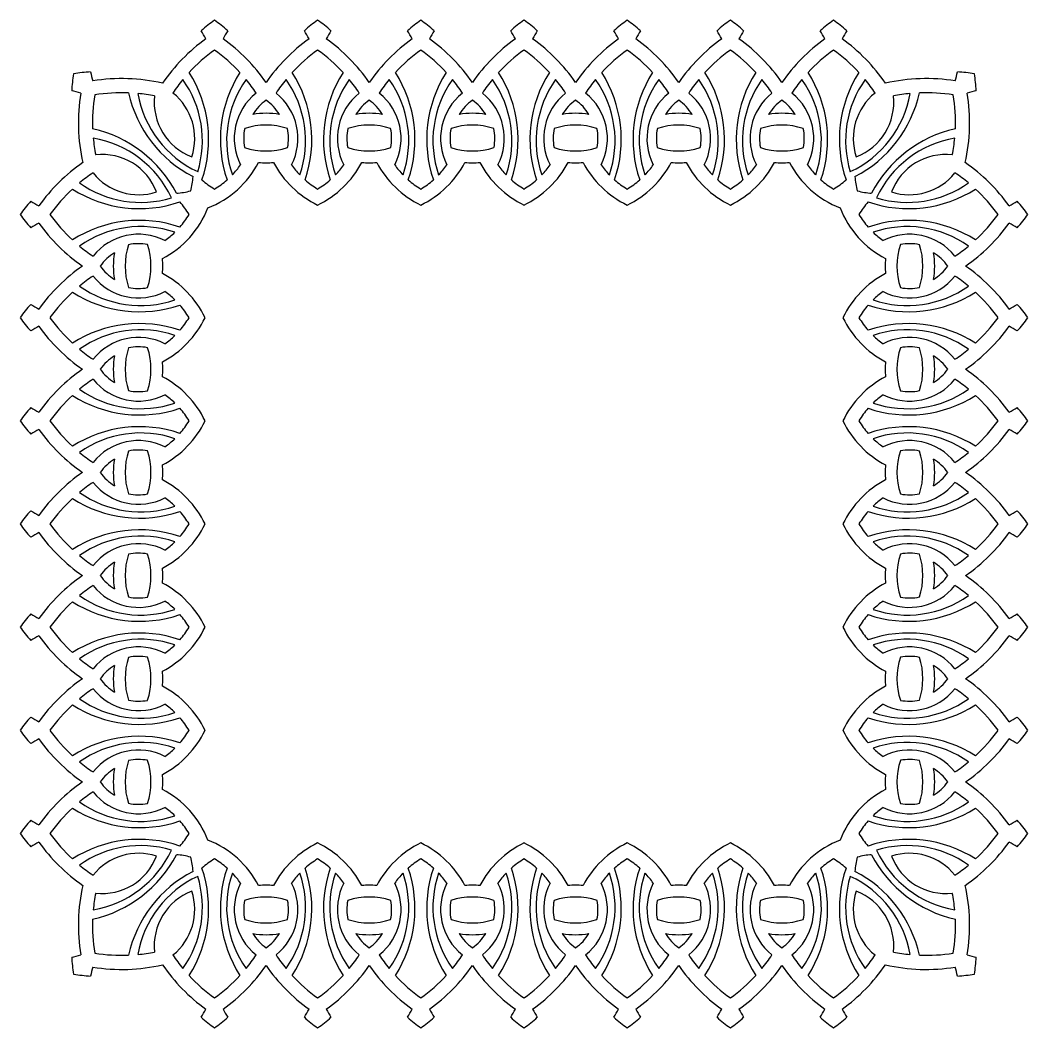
# Model space of a CAD drawing. Extents: x -69 to 469, y -246 to 206.
# Drawn here: x 219.2 to 432.8, y -29.3 to 184.3 of the extents above; entities that cross this region are included whole.
import ezdxf

# ---------------------------------------------------------------- set-up
doc = ezdxf.new("R2010")
doc.units = 0
doc.layers.get('0').update_dxf_attribs({"linetype": 'CONTINUOUS'})

msp = doc.modelspace()

# ---------------------------------------------------------------- linework, layer by layer
for centre, radius, start, end in [((281.02, 155.56), 35.38, 125.6285, 131.4695), ((239.8, 155.56), 35.38, 48.5305, 54.3715), ((302.89, 155.56), 35.38, 125.6285, 131.4695), ((261.67, 155.56), 35.38, 48.5305, 54.3715), ((324.76, 155.56), 35.38, 125.6285, 131.4695), ((283.55, 155.56), 35.38, 48.5305, 54.3715), ((346.63, 155.56), 35.38, 125.6285, 131.4695), ((305.42, 155.56), 35.38, 48.5305, 54.3715), ((368.5, 155.56), 35.38, 125.6285, 131.4695), ((327.29, 155.56), 35.38, 48.5305, 54.3715), ((390.38, 155.56), 35.38, 125.6285, 131.4695), ((349.16, 155.56), 35.38, 48.5305, 54.3715), ((412.25, 155.56), 35.38, 125.6285, 131.4695), ((371.03, 155.56), 35.38, 48.5305, 54.3715), ((235.36, 167.87), 26.38, 28.292, 32.5752), ((285.45, 167.87), 26.38, 147.4248, 151.708), ((257.23, 167.87), 26.38, 28.292, 32.5752), ((307.33, 167.87), 26.38, 147.4248, 151.708), ((279.11, 167.87), 26.38, 28.292, 32.5752), ((329.2, 167.87), 26.38, 147.4248, 151.708), ((300.98, 167.87), 26.38, 28.292, 32.5752), ((351.07, 167.87), 26.38, 147.4248, 151.708), ((322.85, 167.87), 26.38, 28.292, 32.5752), ((372.94, 167.87), 26.38, 147.4248, 151.708), ((344.72, 167.87), 26.38, 28.292, 32.5752), ((394.81, 167.87), 26.38, 147.4248, 151.708), ((366.59, 167.87), 26.38, 28.292, 32.5752), ((416.69, 167.87), 26.38, 147.4248, 151.708), ((281.02, 149.23), 38.38, 125.7627, 145.5271), ((239.8, 149.23), 38.38, 34.718, 54.2373), ((302.89, 149.23), 38.38, 125.7627, 145.282), ((261.67, 149.23), 38.38, 34.718, 54.2373), ((324.76, 149.23), 38.38, 125.7627, 145.282), ((283.55, 149.23), 38.38, 34.718, 54.2373), ((346.63, 149.23), 38.38, 125.7627, 145.282), ((305.42, 149.23), 38.38, 34.718, 54.2373), ((368.5, 149.23), 38.38, 125.7627, 145.282), ((327.29, 149.23), 38.38, 34.718, 54.2373), ((390.38, 149.23), 38.38, 125.7627, 145.282), ((349.16, 149.23), 38.38, 34.718, 54.2373), ((412.25, 149.23), 38.38, 125.7627, 145.282), ((371.03, 149.23), 38.38, 34.4729, 54.2373), ((281.02, 149.23), 35.38, 125.6285, 137.3105), ((239.8, 149.23), 35.38, 42.6895, 54.3715), ((302.89, 149.23), 35.38, 125.6285, 137.3105), ((261.67, 149.23), 35.38, 42.6895, 54.3715), ((324.76, 149.23), 35.38, 125.6285, 137.3105), ((283.55, 149.23), 35.38, 42.6895, 54.3715), ((346.63, 149.23), 35.38, 125.6285, 137.3105), ((305.42, 149.23), 35.38, 42.6895, 54.3715), ((368.5, 149.23), 35.38, 125.6285, 137.3105), ((327.29, 149.23), 35.38, 42.6895, 54.3715), ((390.38, 149.23), 35.38, 125.6285, 137.3105), ((349.16, 149.23), 35.38, 42.6895, 54.3715), ((412.25, 149.23), 35.38, 125.6285, 137.3105), ((371.03, 149.23), 35.38, 42.6895, 54.3715), ((236.3, 138.03), 35.38, 93.5305, 99.3715), ((259.88, 179.01), 26.38, 192.4248, 196.708), ((232.79, 159.02), 26.38, 341.0516, 32.5752), ((288.03, 159.02), 26.38, 147.4248, 198.9484), ((254.66, 159.02), 26.38, 341.0516, 32.5752), ((309.9, 159.02), 26.38, 147.4248, 198.9484), ((276.53, 159.02), 26.38, 341.0516, 32.5752), ((331.77, 159.02), 26.38, 147.4248, 198.9484), ((298.4, 159.02), 26.38, 341.0516, 32.5752), ((353.65, 159.02), 26.38, 147.4248, 198.9484), ((320.27, 159.02), 26.38, 341.0516, 32.5752), ((375.52, 159.02), 26.38, 147.4248, 198.9484), ((342.15, 159.02), 26.38, 341.0516, 32.5752), ((397.39, 159.02), 26.38, 147.4248, 198.9484), ((364.02, 159.02), 26.38, 341.0516, 32.5752), ((419.26, 159.02), 26.38, 147.4248, 198.9484), ((392.17, 179.01), 26.38, 343.292, 347.5752), ((415.75, 138.03), 35.38, 80.6285, 86.4695), ((265.44, 167.17), 35.38, 170.6285, 176.4695), ((240.78, 133.55), 38.38, 77.0503, 99.2373), ((281.02, 149.23), 35.38, 140.5322, 146.2865), ((235.46, 158.76), 22.38, 342.9384, 35.3748), ((285.36, 158.76), 22.38, 144.6252, 198.9261), ((239.8, 149.23), 35.38, 33.7135, 39.4678), ((302.89, 149.23), 35.38, 140.5322, 146.2865), ((257.33, 158.76), 22.38, 341.0739, 35.3748), ((307.23, 158.76), 22.38, 144.6252, 198.9261), ((261.67, 149.23), 35.38, 33.7135, 39.4678), ((324.76, 149.23), 35.38, 140.5322, 146.2865), ((279.21, 158.76), 22.38, 341.0739, 35.3748), ((329.1, 158.76), 22.38, 144.6252, 198.9261), ((283.55, 149.23), 35.38, 33.7135, 39.4678), ((346.63, 149.23), 35.38, 140.5322, 146.2865), ((301.08, 158.76), 22.38, 341.0739, 35.3748), ((350.97, 158.76), 22.38, 144.6252, 198.9261), ((305.42, 149.23), 35.38, 33.7135, 39.4678), ((368.5, 149.23), 35.38, 140.5322, 146.2865), ((322.95, 158.76), 22.38, 341.0739, 35.3748), ((372.84, 158.76), 22.38, 144.6252, 198.9261), ((327.29, 149.23), 35.38, 33.7135, 39.4678), ((390.38, 149.23), 35.38, 140.5322, 146.2865), ((344.82, 158.76), 22.38, 341.0739, 35.3748), ((394.72, 158.76), 22.38, 144.6252, 198.9261), ((349.16, 149.23), 35.38, 33.7135, 39.4678), ((412.25, 149.23), 35.38, 140.5322, 146.2865), ((366.69, 158.76), 22.38, 341.0739, 35.3748), ((416.59, 158.76), 22.38, 144.6252, 197.0616), ((371.03, 149.23), 35.38, 33.7135, 39.4678), ((411.27, 133.55), 38.38, 80.7627, 102.9497), ((386.6, 167.17), 35.38, 3.5305, 9.3715), ((224.46, 143.59), 26.38, 73.292, 77.5752), ((269.92, 162.7), 38.38, 170.7627, 192.9302), ((240.78, 133.55), 35.38, 87.6895, 99.3715), ((267.96, 174.58), 26.38, 192.4248, 242.6902), ((243.84, 159.22), 12.38, 341.7411, 51.2264), ((276.98, 159.22), 12.38, 128.7736, 206.8507), ((265.71, 159.22), 12.38, 333.1493, 51.2264), ((298.85, 159.22), 12.38, 128.7736, 206.8507), ((287.58, 159.22), 12.38, 333.1493, 51.2264), ((320.72, 159.22), 12.38, 128.7736, 206.8507), ((309.46, 159.22), 12.38, 333.1493, 51.2264), ((342.59, 159.22), 12.38, 128.7736, 206.8507), ((331.33, 159.22), 12.38, 333.1493, 51.2264), ((364.47, 159.22), 12.38, 128.7736, 206.8507), ((353.2, 159.22), 12.38, 333.1493, 51.2264), ((386.34, 159.22), 12.38, 128.7736, 206.8507), ((375.07, 159.22), 12.38, 333.1493, 51.2264), ((408.21, 159.22), 12.38, 128.7736, 198.2589), ((384.09, 174.58), 26.38, 297.3098, 347.5752), ((411.27, 133.55), 35.38, 80.6285, 92.3105), ((382.13, 162.7), 38.38, 347.0698, 9.2373), ((427.59, 143.59), 26.38, 102.4248, 106.708), ((269.92, 162.7), 35.38, 170.6285, 182.3105), ((266.25, 172.51), 22.38, 189.6252, 245.1644), ((240.78, 133.55), 35.38, 78.7135, 84.4678), ((260.01, 166.9), 12.38, 173.7736, 249.1051), ((276.98, 159.22), 9.88, 124.7779, 148.8466), ((265.71, 159.22), 9.88, 31.1534, 55.2221), ((298.85, 159.22), 9.88, 124.7779, 148.8466), ((287.58, 159.22), 9.88, 31.1534, 55.2221), ((320.72, 159.22), 9.88, 124.7779, 148.8466), ((309.46, 159.22), 9.88, 31.1534, 55.2221), ((342.59, 159.22), 9.88, 124.7779, 148.8466), ((331.33, 159.22), 9.88, 31.1534, 55.2221), ((364.47, 159.22), 9.88, 124.7779, 148.8466), ((353.2, 159.22), 9.88, 31.1534, 55.2221), ((386.34, 159.22), 9.88, 124.7779, 148.8466), ((375.07, 159.22), 9.88, 31.1534, 55.2221), ((385.8, 172.51), 22.38, 294.8356, 350.3748), ((392.04, 166.9), 12.38, 290.8949, 6.2264), ((411.27, 133.55), 35.38, 95.5322, 101.2865), ((382.13, 162.7), 35.38, 357.6895, 9.3715), ((271.34, 147.56), 17.01, 80.4597, 99.5403), ((293.22, 147.56), 17.01, 80.4597, 99.5403), ((315.09, 147.56), 17.01, 80.4597, 99.5403), ((336.96, 147.56), 17.01, 80.4597, 99.5403), ((358.83, 147.56), 17.01, 80.4597, 99.5403), ((380.7, 147.56), 17.01, 80.4597, 99.5403), ((228.9, 135.51), 26.38, 27.3098, 77.5752), ((276.98, 159.22), 10.38, 168.2047, 190.5365), ((271.34, 147.56), 14.51, 71.8286, 108.1714), ((265.71, 159.22), 10.38, 349.4635, 11.7953), ((298.85, 159.22), 10.38, 168.2047, 190.5365), ((293.22, 147.56), 14.51, 71.8286, 108.1714), ((287.58, 159.22), 10.38, 349.4635, 11.7953), ((320.72, 159.22), 10.38, 168.2047, 190.5365), ((315.09, 147.56), 14.51, 71.8286, 108.1714), ((309.46, 159.22), 10.38, 349.4635, 11.7953), ((342.59, 159.22), 10.38, 168.2047, 190.5365), ((336.96, 147.56), 14.51, 71.8286, 108.1714), ((331.33, 159.22), 10.38, 349.4635, 11.7953), ((364.47, 159.22), 10.38, 168.2047, 190.5365), ((358.83, 147.56), 14.51, 71.8286, 108.1714), ((353.2, 159.22), 10.38, 349.4635, 11.7953), ((386.34, 159.22), 10.38, 168.2047, 190.5365), ((380.7, 147.56), 14.51, 71.8286, 108.1714), ((375.07, 159.22), 10.38, 349.4635, 11.7953), ((423.15, 135.51), 26.38, 102.4248, 152.6902), ((230.97, 137.23), 22.38, 24.9164, 80.3748), ((269.92, 162.7), 35.38, 185.5322, 191.2865), ((421.08, 137.23), 22.38, 99.6252, 155.0836), ((382.13, 162.7), 35.38, 348.7135, 354.4678), ((271.34, 171.09), 14.51, 251.645, 288.355), ((293.22, 171.09), 14.51, 251.645, 288.355), ((315.09, 171.09), 14.51, 251.645, 288.355), ((336.96, 171.09), 14.51, 251.645, 288.355), ((358.83, 171.09), 14.51, 251.645, 288.355), ((380.7, 171.09), 14.51, 251.645, 288.355), ((254.29, 122.51), 38.38, 124.5634, 144.2373), ((236.57, 143.47), 12.38, 21.0343, 96.2264), ((251.34, 163.87), 20.83, 291.6384, 332.2115), ((271.34, 171.09), 17.01, 264.6766, 275.3234), ((291.35, 163.87), 20.83, 207.7885, 244.1866), ((273.21, 163.87), 20.83, 295.8134, 332.2115), ((293.22, 171.09), 17.01, 264.6766, 275.3234), ((313.22, 163.87), 20.83, 207.7885, 244.1866), ((295.08, 163.87), 20.83, 295.8134, 332.2115), ((315.09, 171.09), 17.01, 264.6766, 275.3234), ((335.1, 163.87), 20.83, 207.7885, 244.1866), ((316.95, 163.87), 20.83, 295.8134, 332.2115), ((336.96, 171.09), 17.01, 264.6766, 275.3234), ((356.97, 163.87), 20.83, 207.7885, 244.1866), ((338.83, 163.87), 20.83, 295.8134, 332.2115), ((358.83, 171.09), 17.01, 264.6766, 275.3234), ((378.84, 163.87), 20.83, 207.7885, 244.1866), ((360.7, 163.87), 20.83, 295.8134, 332.2115), ((380.7, 171.09), 17.01, 264.6766, 275.3234), ((400.71, 163.87), 20.83, 207.7885, 248.3616), ((415.48, 143.47), 12.38, 83.7736, 158.9657), ((397.76, 122.51), 38.38, 35.7627, 55.4366), ((254.29, 122.51), 35.38, 123.7135, 129.4678), ((244.31, 159.68), 12.38, 218.7736, 287.9773), ((251.34, 163.87), 17.83, 316.1138, 324.9531), ((291.35, 163.87), 17.83, 215.0469, 223.8862), ((273.21, 163.87), 17.83, 316.1138, 324.9531), ((313.22, 163.87), 17.83, 215.0469, 223.8862), ((295.08, 163.87), 17.83, 316.1138, 324.9531), ((335.1, 163.87), 17.83, 215.0469, 223.8862), ((316.95, 163.87), 17.83, 316.1138, 324.9531), ((356.97, 163.87), 17.83, 215.0469, 223.8862), ((338.83, 163.87), 17.83, 316.1138, 324.9531), ((378.84, 163.87), 17.83, 215.0469, 223.8862), ((360.7, 163.87), 17.83, 316.1138, 324.9531), ((400.71, 163.87), 17.83, 215.0469, 223.8862), ((407.74, 159.68), 12.38, 252.0227, 321.2264), ((397.76, 122.51), 35.38, 50.5322, 56.2865), ((244.76, 168.06), 22.38, 234.6252, 286.9001), ((238.09, 152.56), 17.83, 345.5773, 355.4292), ((269.48, 163.87), 17.83, 228.7979, 239.4227), ((251.34, 163.87), 17.83, 300.5773, 311.2021), ((291.35, 163.87), 17.83, 228.7979, 239.4227), ((273.21, 163.87), 17.83, 300.5773, 311.2021), ((313.22, 163.87), 17.83, 228.7979, 239.4227), ((295.08, 163.87), 17.83, 300.5773, 311.2021), ((335.1, 163.87), 17.83, 228.7979, 239.4227), ((316.95, 163.87), 17.83, 300.5773, 311.2021), ((356.97, 163.87), 17.83, 228.7979, 239.4227), ((338.83, 163.87), 17.83, 300.5773, 311.2021), ((378.84, 163.87), 17.83, 228.7979, 239.4227), ((360.7, 163.87), 17.83, 300.5773, 311.2021), ((400.71, 163.87), 17.83, 228.7979, 239.4227), ((382.57, 163.87), 17.83, 300.5773, 311.2021), ((413.96, 152.56), 17.83, 184.5708, 194.4227), ((407.29, 168.06), 22.38, 253.0999, 305.3748), ((254.29, 122.51), 35.38, 132.6895, 144.3715), ((244.51, 170.74), 26.38, 237.4248, 288.9484), ((250.92, 165.39), 17.83, 274.5708, 284.4227), ((401.13, 165.39), 17.83, 255.5773, 265.4292), ((407.54, 170.74), 26.38, 251.0516, 302.5752), ((397.76, 122.51), 35.38, 35.6285, 47.3105), ((247.96, 122.51), 35.38, 138.5305, 144.3715), ((235.65, 168.16), 26.38, 237.4248, 241.708), ((239.66, 134.04), 17.83, 30.5773, 41.2021), ((412.39, 134.04), 17.83, 138.7979, 149.4227), ((416.4, 168.16), 26.38, 298.292, 302.5752), ((404.09, 122.51), 35.38, 35.6285, 41.4695), ((239.66, 152.19), 20.83, 297.7885, 338.3616), ((412.39, 152.19), 20.83, 201.6384, 242.2115), ((247.96, 163.72), 35.38, 215.6285, 221.4695), ((235.65, 118.07), 26.38, 118.292, 122.5752), ((254.29, 163.72), 38.38, 215.7627, 235.282), ((254.29, 163.72), 35.38, 215.6285, 227.3105), ((244.51, 115.49), 26.38, 71.0516, 122.5752), ((239.66, 152.19), 17.83, 318.7979, 329.4227), ((412.39, 152.19), 17.83, 210.5773, 221.2021), ((407.54, 115.49), 26.38, 57.4248, 108.9484), ((397.76, 163.72), 38.38, 304.718, 324.2373), ((397.76, 163.72), 35.38, 312.6895, 324.3715), ((416.4, 118.07), 26.38, 57.4248, 61.708), ((404.09, 163.72), 35.38, 318.5305, 324.3715), ((244.76, 118.17), 22.38, 71.0739, 125.3748), ((244.31, 126.55), 12.38, 63.1493, 141.2264), ((239.66, 152.19), 17.83, 305.0469, 313.8862), ((407.29, 118.17), 22.38, 54.6252, 108.9261), ((412.39, 152.19), 17.83, 226.1138, 234.9531), ((407.74, 126.55), 12.38, 38.7736, 116.8507), ((244.31, 126.55), 10.38, 79.4635, 101.7953), ((232.43, 132.18), 14.51, 341.645, 18.355), ((419.61, 132.18), 14.51, 161.645, 198.355), ((407.74, 126.55), 10.38, 78.2047, 100.5365), ((254.29, 163.72), 35.38, 230.5322, 236.2865), ((244.31, 126.55), 9.88, 121.1534, 145.2221), ((255.97, 132.18), 17.01, 170.4597, 189.5403), ((255.97, 132.18), 14.51, 161.8286, 198.1714), ((396.08, 132.18), 14.51, 341.8286, 18.1714), ((396.08, 132.18), 17.01, 350.4597, 9.5403), ((407.74, 126.55), 9.88, 34.7779, 58.8466), ((397.76, 163.72), 35.38, 303.7135, 309.4678), ((232.43, 132.18), 17.01, 354.6766, 5.3234), ((419.61, 132.18), 17.01, 174.6766, 185.3234), ((254.29, 100.64), 38.38, 124.718, 144.2373), ((244.31, 137.81), 9.88, 214.7779, 238.8466), ((239.66, 112.17), 20.83, 25.8134, 62.2115), ((412.39, 112.17), 20.83, 117.7885, 154.1866), ((407.74, 137.81), 9.88, 301.1534, 325.2221), ((397.76, 100.64), 38.38, 35.7627, 55.282), ((254.29, 100.64), 35.38, 123.7135, 129.4678), ((244.31, 137.81), 12.38, 218.7736, 296.8507), ((407.74, 137.81), 12.38, 243.1493, 321.2264), ((397.76, 100.64), 35.38, 50.5322, 56.2865), ((254.29, 100.64), 35.38, 132.6895, 144.3715), ((244.51, 148.87), 26.38, 237.4248, 288.9484), ((244.76, 146.19), 22.38, 234.6252, 288.9261), ((244.31, 137.81), 10.38, 258.2047, 280.5365), ((239.66, 112.17), 17.83, 46.1138, 54.9531), ((407.54, 148.87), 26.38, 251.0516, 302.5752), ((407.29, 146.19), 22.38, 251.0739, 305.3748), ((412.39, 112.17), 17.83, 125.0469, 133.8862), ((407.74, 137.81), 10.38, 259.4635, 281.7953), ((397.76, 100.64), 35.38, 35.6285, 47.3105), ((247.96, 100.64), 35.38, 138.5305, 144.3715), ((235.65, 146.29), 26.38, 237.4248, 241.708), ((239.66, 112.17), 17.83, 30.5773, 41.2021), ((412.39, 112.17), 17.83, 138.7979, 149.4227), ((416.4, 146.29), 26.38, 298.292, 302.5752), ((404.09, 100.64), 35.38, 35.6285, 41.4695), ((247.96, 141.85), 35.38, 215.6285, 221.4695), ((254.29, 141.85), 35.38, 215.6285, 227.3105), ((244.51, 93.62), 26.38, 71.0516, 122.5752), ((239.66, 130.31), 20.83, 297.7885, 334.1866), ((239.66, 130.31), 17.83, 318.7979, 329.4227), ((412.39, 130.31), 20.83, 205.8134, 242.2115), ((412.39, 130.31), 17.83, 210.5773, 221.2021), ((407.54, 93.62), 26.38, 57.4248, 108.9484), ((397.76, 141.85), 35.38, 312.6895, 324.3715), ((404.09, 141.85), 35.38, 318.5305, 324.3715), ((235.65, 96.2), 26.38, 118.292, 122.5752), ((254.29, 141.85), 38.38, 215.7627, 235.282), ((244.76, 96.3), 22.38, 71.0739, 125.3748), ((407.29, 96.3), 22.38, 54.6252, 108.9261), ((397.76, 141.85), 38.38, 304.718, 324.2373), ((416.4, 96.2), 26.38, 57.4248, 61.708), ((244.31, 104.67), 12.38, 63.1493, 141.2264), ((239.66, 130.31), 17.83, 305.0469, 313.8862), ((412.39, 130.31), 17.83, 226.1138, 234.9531), ((407.74, 104.67), 12.38, 38.7736, 116.8507), ((254.29, 141.85), 35.38, 230.5322, 236.2865), ((255.97, 110.31), 14.51, 161.8286, 198.1714), ((244.31, 104.67), 10.38, 79.4635, 101.7953), ((232.43, 110.31), 14.51, 341.645, 18.355), ((419.61, 110.31), 14.51, 161.645, 198.355), ((407.74, 104.67), 10.38, 78.2047, 100.5365), ((396.08, 110.31), 14.51, 341.8286, 18.1714), ((397.76, 141.85), 35.38, 303.7135, 309.4678), ((244.31, 104.67), 9.88, 121.1534, 145.2221), ((255.97, 110.31), 17.01, 170.4597, 189.5403), ((232.43, 110.31), 17.01, 354.6766, 5.3234), ((419.61, 110.31), 17.01, 174.6766, 185.3234), ((396.08, 110.31), 17.01, 350.4597, 9.5403), ((407.74, 104.67), 9.88, 34.7779, 58.8466), ((254.29, 78.76), 38.38, 124.718, 144.2373), ((244.31, 115.94), 9.88, 214.7779, 238.8466), ((407.74, 115.94), 9.88, 301.1534, 325.2221), ((397.76, 78.76), 38.38, 35.7627, 55.282), ((254.29, 78.76), 35.38, 123.7135, 129.4678), ((244.31, 115.94), 12.38, 218.7736, 296.8507), ((239.66, 90.3), 20.83, 25.8134, 62.2115), ((412.39, 90.3), 20.83, 117.7885, 154.1866), ((407.74, 115.94), 12.38, 243.1493, 321.2264), ((397.76, 78.76), 35.38, 50.5322, 56.2865), ((254.29, 78.76), 35.38, 132.6895, 144.3715), ((244.51, 126.99), 26.38, 237.4248, 288.9484), ((244.76, 124.32), 22.38, 234.6252, 288.9261), ((244.31, 115.94), 10.38, 258.2047, 280.5365), ((239.66, 90.3), 17.83, 46.1138, 54.9531), ((407.54, 126.99), 26.38, 251.0516, 302.5752), ((407.29, 124.32), 22.38, 251.0739, 305.3748), ((412.39, 90.3), 17.83, 125.0469, 133.8862), ((407.74, 115.94), 10.38, 259.4635, 281.7953), ((397.76, 78.76), 35.38, 35.6285, 47.3105), ((247.96, 78.76), 35.38, 138.5305, 144.3715), ((235.65, 124.42), 26.38, 237.4248, 241.708), ((239.66, 90.3), 17.83, 30.5773, 41.2021), ((412.39, 90.3), 17.83, 138.7979, 149.4227), ((416.4, 124.42), 26.38, 298.292, 302.5752), ((404.09, 78.76), 35.38, 35.6285, 41.4695), ((247.96, 119.98), 35.38, 215.6285, 221.4695), ((254.29, 119.98), 35.38, 215.6285, 227.3105), ((239.66, 108.44), 20.83, 297.7885, 334.1866), ((239.66, 108.44), 17.83, 318.7979, 329.4227), ((412.39, 108.44), 20.83, 205.8134, 242.2115), ((412.39, 108.44), 17.83, 210.5773, 221.2021), ((397.76, 119.98), 35.38, 312.6895, 324.3715), ((404.09, 119.98), 35.38, 318.5305, 324.3715), ((235.65, 74.32), 26.38, 118.292, 122.5752), ((254.29, 119.98), 38.38, 215.7627, 235.282), ((244.51, 71.75), 26.38, 71.0516, 122.5752), ((244.76, 74.42), 22.38, 71.0739, 125.3748), ((407.54, 71.75), 26.38, 57.4248, 108.9484), ((407.29, 74.42), 22.38, 54.6252, 108.9261), ((397.76, 119.98), 38.38, 304.718, 324.2373), ((416.4, 74.32), 26.38, 57.4248, 61.708), ((244.31, 82.8), 12.38, 63.1493, 141.2264), ((239.66, 108.44), 17.83, 305.0469, 313.8862), ((412.39, 108.44), 17.83, 226.1138, 234.9531), ((407.74, 82.8), 12.38, 38.7736, 116.8507), ((254.29, 119.98), 35.38, 230.5322, 236.2865), ((255.97, 88.44), 14.51, 161.8286, 198.1714), ((244.31, 82.8), 10.38, 79.4635, 101.7953), ((232.43, 88.44), 14.51, 341.645, 18.355), ((419.61, 88.44), 14.51, 161.645, 198.355), ((407.74, 82.8), 10.38, 78.2047, 100.5365), ((396.08, 88.44), 14.51, 341.8286, 18.1714), ((397.76, 119.98), 35.38, 303.7135, 309.4678), ((244.31, 82.8), 9.88, 121.1534, 145.2221), ((255.97, 88.44), 17.01, 170.4597, 189.5403), ((232.43, 88.44), 17.01, 354.6766, 5.3234), ((419.61, 88.44), 17.01, 174.6766, 185.3234), ((407.74, 82.8), 9.88, 34.7779, 58.8466), ((396.08, 88.44), 17.01, 350.4597, 9.5403), ((254.29, 56.89), 38.38, 124.718, 144.2373), ((244.31, 94.07), 9.88, 214.7779, 238.8466), ((407.74, 94.07), 9.88, 301.1534, 325.2221), ((397.76, 56.89), 38.38, 35.7627, 55.282), ((254.29, 56.89), 35.38, 123.7135, 129.4678), ((244.31, 94.07), 12.38, 218.7736, 296.8507), ((239.66, 68.43), 20.83, 25.8134, 62.2115), ((412.39, 68.43), 20.83, 117.7885, 154.1866), ((407.74, 94.07), 12.38, 243.1493, 321.2264), ((397.76, 56.89), 35.38, 50.5322, 56.2865), ((244.76, 102.45), 22.38, 234.6252, 288.9261), ((244.31, 94.07), 10.38, 258.2047, 280.5365), ((407.29, 102.45), 22.38, 251.0739, 305.3748), ((407.74, 94.07), 10.38, 259.4635, 281.7953), ((254.29, 56.89), 35.38, 132.6895, 144.3715), ((244.51, 105.12), 26.38, 237.4248, 288.9484), ((239.66, 68.43), 17.83, 46.1138, 54.9531), ((407.54, 105.12), 26.38, 251.0516, 302.5752), ((412.39, 68.43), 17.83, 125.0469, 133.8862), ((397.76, 56.89), 35.38, 35.6285, 47.3105), ((247.96, 56.89), 35.38, 138.5305, 144.3715), ((235.65, 102.55), 26.38, 237.4248, 241.708), ((239.66, 68.43), 17.83, 30.5773, 41.2021), ((412.39, 68.43), 17.83, 138.7979, 149.4227), ((416.4, 102.55), 26.38, 298.292, 302.5752), ((404.09, 56.89), 35.38, 35.6285, 41.4695), ((247.96, 98.11), 35.38, 215.6285, 221.4695), ((254.29, 98.11), 35.38, 215.6285, 227.3105), ((239.66, 86.57), 20.83, 297.7885, 334.1866), ((239.66, 86.57), 17.83, 318.7979, 329.4227), ((412.39, 86.57), 20.83, 205.8134, 242.2115), ((412.39, 86.57), 17.83, 210.5773, 221.2021), ((397.76, 98.11), 35.38, 312.6895, 324.3715), ((404.09, 98.11), 35.38, 318.5305, 324.3715), ((235.65, 52.45), 26.38, 118.292, 122.5752), ((254.29, 98.11), 38.38, 215.7627, 235.282), ((244.51, 49.88), 26.38, 71.0516, 122.5752), ((244.76, 52.55), 22.38, 71.0739, 125.3748), ((407.54, 49.88), 26.38, 57.4248, 108.9484), ((407.29, 52.55), 22.38, 54.6252, 108.9261), ((397.76, 98.11), 38.38, 304.718, 324.2373), ((416.4, 52.45), 26.38, 57.4248, 61.708), ((244.31, 60.93), 12.38, 63.1493, 141.2264), ((239.66, 86.57), 17.83, 305.0469, 313.8862), ((412.39, 86.57), 17.83, 226.1138, 234.9531), ((407.74, 60.93), 12.38, 38.7736, 116.8507), ((254.29, 98.11), 35.38, 230.5322, 236.2865), ((255.97, 66.56), 14.51, 161.8286, 198.1714), ((244.31, 60.93), 10.38, 79.4635, 101.7953), ((232.43, 66.56), 14.51, 341.645, 18.355), ((419.61, 66.56), 14.51, 161.645, 198.355), ((407.74, 60.93), 10.38, 78.2047, 100.5365), ((396.08, 66.56), 14.51, 341.8286, 18.1714), ((397.76, 98.11), 35.38, 303.7135, 309.4678), ((244.31, 60.93), 9.88, 121.1534, 145.2221), ((255.97, 66.56), 17.01, 170.4597, 189.5403), ((407.74, 60.93), 9.88, 34.7779, 58.8466), ((396.08, 66.56), 17.01, 350.4597, 9.5403), ((254.29, 35.02), 38.38, 124.718, 144.2373), ((244.31, 72.2), 9.88, 214.7779, 238.8466), ((232.43, 66.56), 17.01, 354.6766, 5.3234), ((419.61, 66.56), 17.01, 174.6766, 185.3234), ((407.74, 72.2), 9.88, 301.1534, 325.2221), ((397.76, 35.02), 38.38, 35.7627, 55.282), ((254.29, 35.02), 35.38, 123.7135, 129.4678), ((244.31, 72.2), 12.38, 218.7736, 296.8507), ((239.66, 46.56), 20.83, 25.8134, 62.2115), ((412.39, 46.56), 20.83, 117.7885, 154.1866), ((407.74, 72.2), 12.38, 243.1493, 321.2264), ((397.76, 35.02), 35.38, 50.5322, 56.2865), ((244.76, 80.57), 22.38, 234.6252, 288.9261), ((244.31, 72.2), 10.38, 258.2047, 280.5365), ((407.29, 80.57), 22.38, 251.0739, 305.3748), ((407.74, 72.2), 10.38, 259.4635, 281.7953), ((254.29, 35.02), 35.38, 132.6895, 144.3715), ((244.51, 83.25), 26.38, 237.4248, 288.9484), ((239.66, 46.56), 17.83, 46.1138, 54.9531), ((407.54, 83.25), 26.38, 251.0516, 302.5752), ((412.39, 46.56), 17.83, 125.0469, 133.8862), ((397.76, 35.02), 35.38, 35.6285, 47.3105), ((247.96, 35.02), 35.38, 138.5305, 144.3715), ((235.65, 80.67), 26.38, 237.4248, 241.708), ((239.66, 46.56), 17.83, 30.5773, 41.2021), ((412.39, 46.56), 17.83, 138.7979, 149.4227), ((416.4, 80.67), 26.38, 298.292, 302.5752), ((404.09, 35.02), 35.38, 35.6285, 41.4695), ((247.96, 76.23), 35.38, 215.6285, 221.4695), ((254.29, 76.23), 35.38, 215.6285, 227.3105), ((239.66, 64.7), 20.83, 297.7885, 334.1866), ((239.66, 64.7), 17.83, 318.7979, 329.4227), ((412.39, 64.7), 20.83, 205.8134, 242.2115), ((412.39, 64.7), 17.83, 210.5773, 221.2021), ((397.76, 76.23), 35.38, 312.6895, 324.3715), ((404.09, 76.23), 35.38, 318.5305, 324.3715), ((235.65, 30.58), 26.38, 118.292, 122.5752), ((254.29, 76.23), 38.38, 215.7627, 235.282), ((244.51, 28), 26.38, 71.0516, 122.5752), ((407.54, 28), 26.38, 57.4248, 108.9484), ((397.76, 76.23), 38.38, 304.718, 324.2373), ((416.4, 30.58), 26.38, 57.4248, 61.708), ((244.76, 30.68), 22.38, 71.0739, 125.3748), ((244.31, 39.06), 12.38, 63.1493, 141.2264), ((239.66, 64.7), 17.83, 305.0469, 313.8862), ((407.29, 30.68), 22.38, 54.6252, 108.9261), ((412.39, 64.7), 17.83, 226.1138, 234.9531), ((407.74, 39.06), 12.38, 38.7736, 116.8507), ((255.97, 44.69), 14.51, 161.8286, 198.1714), ((244.31, 39.06), 10.38, 79.4635, 101.7953), ((232.43, 44.69), 14.51, 341.645, 18.355), ((419.61, 44.69), 14.51, 161.645, 198.355), ((407.74, 39.06), 10.38, 78.2047, 100.5365), ((396.08, 44.69), 14.51, 341.8286, 18.1714), ((254.29, 76.23), 35.38, 230.5322, 236.2865), ((244.31, 39.06), 9.88, 121.1534, 145.2221), ((255.97, 44.69), 17.01, 170.4597, 189.5403), ((396.08, 44.69), 17.01, 350.4597, 9.5403), ((407.74, 39.06), 9.88, 34.7779, 58.8466), ((397.76, 76.23), 35.38, 303.7135, 309.4678), ((232.43, 44.69), 17.01, 354.6766, 5.3234), ((419.61, 44.69), 17.01, 174.6766, 185.3234), ((254.29, 13.15), 38.38, 124.718, 144.2373), ((244.31, 50.32), 9.88, 214.7779, 238.8466), ((239.66, 24.68), 20.83, 25.8134, 62.2115), ((412.39, 24.68), 20.83, 117.7885, 154.1866), ((407.74, 50.32), 9.88, 301.1534, 325.2221), ((397.76, 13.15), 38.38, 35.7627, 55.282), ((254.29, 13.15), 35.38, 123.7135, 129.4678), ((244.31, 50.32), 12.38, 218.7736, 296.8507), ((407.74, 50.32), 12.38, 243.1493, 321.2264), ((397.76, 13.15), 35.38, 50.5322, 56.2865), ((254.29, 13.15), 35.38, 132.6895, 144.3715), ((244.51, 61.38), 26.38, 237.4248, 288.9484), ((244.76, 58.7), 22.38, 234.6252, 288.9261), ((244.31, 50.32), 10.38, 258.2047, 280.5365), ((239.66, 24.68), 17.83, 46.1138, 54.9531), ((407.54, 61.38), 26.38, 251.0516, 302.5752), ((407.29, 58.7), 22.38, 251.0739, 305.3748), ((412.39, 24.68), 17.83, 125.0469, 133.8862), ((407.74, 50.32), 10.38, 259.4635, 281.7953), ((397.76, 13.15), 35.38, 35.6285, 47.3105), ((247.96, 13.15), 35.38, 138.5305, 144.3715), ((235.65, 58.8), 26.38, 237.4248, 241.708), ((239.66, 24.68), 17.83, 30.5773, 41.2021), ((412.39, 24.68), 17.83, 138.7979, 149.4227), ((416.4, 58.8), 26.38, 298.292, 302.5752), ((404.09, 13.15), 35.38, 35.6285, 41.4695), ((247.96, 54.36), 35.38, 215.6285, 221.4695), ((254.29, 54.36), 35.38, 215.6285, 227.3105), ((244.51, 6.13), 26.38, 71.0516, 122.5752), ((239.66, 42.83), 20.83, 297.7885, 334.1866), ((239.66, 42.83), 17.83, 318.7979, 329.4227), ((412.39, 42.83), 20.83, 205.8134, 242.2115), ((412.39, 42.83), 17.83, 210.5773, 221.2021), ((407.54, 6.13), 26.38, 57.4248, 108.9484), ((397.76, 54.36), 35.38, 312.6895, 324.3715), ((404.09, 54.36), 35.38, 318.5305, 324.3715), ((235.65, 8.71), 26.38, 118.292, 122.5752), ((254.29, 54.36), 38.38, 215.7627, 235.282), ((244.76, 8.81), 22.38, 71.0739, 125.3748), ((239.66, 42.83), 17.83, 305.0469, 313.8862), ((407.29, 8.81), 22.38, 54.6252, 108.9261), ((412.39, 42.83), 17.83, 226.1138, 234.9531), ((397.76, 54.36), 38.38, 304.718, 324.2373), ((416.4, 8.71), 26.38, 57.4248, 61.708), ((244.31, 17.19), 12.38, 63.1493, 141.2264), ((407.74, 17.19), 12.38, 38.7736, 116.8507), ((254.29, 54.36), 35.38, 230.5322, 236.2865), ((244.31, 17.19), 9.88, 121.1534, 145.2221), ((255.97, 22.82), 17.01, 170.4597, 189.5403), ((255.97, 22.82), 14.51, 161.8286, 198.1714), ((244.31, 17.19), 10.38, 79.4635, 101.7953), ((232.43, 22.82), 14.51, 341.645, 18.355), ((419.61, 22.82), 14.51, 161.645, 198.355), ((407.74, 17.19), 10.38, 78.2047, 100.5365), ((396.08, 22.82), 14.51, 341.8286, 18.1714), ((407.74, 17.19), 9.88, 34.7779, 58.8466), ((396.08, 22.82), 17.01, 350.4597, 9.5403), ((397.76, 54.36), 35.38, 303.7135, 309.4678), ((232.43, 22.82), 17.01, 354.6766, 5.3234), ((419.61, 22.82), 17.01, 174.6766, 185.3234), ((254.29, -8.72), 38.38, 124.718, 144.2373), ((244.31, 28.45), 9.88, 214.7779, 238.8466), ((407.74, 28.45), 9.88, 301.1534, 325.2221), ((397.76, -8.72), 38.38, 35.7627, 55.282), ((254.29, -8.72), 35.38, 123.7135, 129.4678), ((244.31, 28.45), 12.38, 218.7736, 296.8507), ((239.66, 2.81), 20.83, 21.6384, 62.2115), ((412.39, 2.81), 20.83, 117.7885, 158.3616), ((407.74, 28.45), 12.38, 243.1493, 321.2264), ((397.76, -8.72), 35.38, 50.5322, 56.2865), ((254.29, -8.72), 35.38, 132.6895, 144.3715), ((244.51, 39.5), 26.38, 237.4248, 288.9484), ((244.76, 36.83), 22.38, 234.6252, 288.9261), ((244.31, 28.45), 10.38, 258.2047, 280.5365), ((239.66, 2.81), 17.83, 46.1138, 54.9531), ((407.54, 39.5), 26.38, 251.0516, 302.5752), ((407.29, 36.83), 22.38, 251.0739, 305.3748), ((412.39, 2.81), 17.83, 125.0469, 133.8862), ((407.74, 28.45), 10.38, 259.4635, 281.7953), ((397.76, -8.72), 35.38, 35.6285, 47.3105), ((247.96, -8.72), 35.38, 138.5305, 144.3715), ((235.65, 36.93), 26.38, 237.4248, 241.708), ((239.66, 2.81), 17.83, 30.5773, 41.2021), ((412.39, 2.81), 17.83, 138.7979, 149.4227), ((416.4, 36.93), 26.38, 298.292, 302.5752), ((404.09, -8.72), 35.38, 35.6285, 41.4695), ((247.96, 32.49), 35.38, 215.6285, 221.4695), ((254.29, 32.49), 35.38, 215.6285, 227.3105), ((239.66, 20.95), 17.83, 318.7979, 329.4227), ((412.39, 20.95), 17.83, 210.5773, 221.2021), ((397.76, 32.49), 35.38, 312.6895, 324.3715), ((404.09, 32.49), 35.38, 318.5305, 324.3715), ((235.65, -13.16), 26.38, 118.292, 122.5752), ((254.29, 32.49), 38.38, 215.7627, 235.4366), ((244.51, -15.74), 26.38, 71.0516, 122.5752), ((244.76, -13.06), 22.38, 73.0999, 125.3748), ((251.34, -8.87), 20.83, 27.7885, 68.3616), ((291.35, -8.87), 20.83, 115.8134, 152.2115), ((273.21, -8.87), 20.83, 27.7885, 64.1866), ((313.22, -8.87), 20.83, 115.8134, 152.2115), ((295.08, -8.87), 20.83, 27.7885, 64.1866), ((335.1, -8.87), 20.83, 115.8134, 152.2115), ((316.95, -8.87), 20.83, 27.7885, 64.1866), ((356.97, -8.87), 20.83, 115.8134, 152.2115), ((338.83, -8.87), 20.83, 27.7885, 64.1866), ((378.84, -8.87), 20.83, 115.8134, 152.2115), ((360.7, -8.87), 20.83, 27.7885, 64.1866), ((400.71, -8.87), 20.83, 111.6384, 152.2115), ((407.54, -15.74), 26.38, 57.4248, 108.9484), ((407.29, -13.06), 22.38, 54.6252, 106.9001), ((397.76, 32.49), 38.38, 304.5634, 324.2373), ((416.4, -13.16), 26.38, 57.4248, 61.708), ((228.9, 19.49), 26.38, 282.4248, 332.6902), ((244.31, -4.69), 12.38, 72.0227, 141.2264), ((230.97, 17.77), 22.38, 279.6252, 335.0836), ((236.57, 11.53), 12.38, 263.7736, 338.9657), ((250.92, -10.39), 17.83, 75.5773, 85.4292), ((238.09, 2.44), 17.83, 4.5708, 14.4227), ((269.48, -8.87), 17.83, 120.5773, 131.2021), ((251.34, -8.87), 17.83, 48.7979, 59.4227), ((291.35, -8.87), 17.83, 120.5773, 131.2021), ((273.21, -8.87), 17.83, 48.7979, 59.4227), ((313.22, -8.87), 17.83, 120.5773, 131.2021), ((295.08, -8.87), 17.83, 48.7979, 59.4227), ((335.1, -8.87), 17.83, 120.5773, 131.2021), ((316.95, -8.87), 17.83, 48.7979, 59.4227), ((356.97, -8.87), 17.83, 120.5773, 131.2021), ((338.83, -8.87), 17.83, 48.7979, 59.4227), ((378.84, -8.87), 17.83, 120.5773, 131.2021), ((360.7, -8.87), 17.83, 48.7979, 59.4227), ((400.71, -8.87), 17.83, 120.5773, 131.2021), ((382.57, -8.87), 17.83, 48.7979, 59.4227), ((413.96, 2.44), 17.83, 165.5773, 175.4292), ((401.13, -10.39), 17.83, 94.5708, 104.4227), ((423.15, 19.49), 26.38, 207.3098, 257.5752), ((421.08, 17.77), 22.38, 204.9164, 260.3748), ((407.74, -4.69), 12.38, 38.7736, 107.9773), ((415.48, 11.53), 12.38, 201.0343, 276.2264), ((254.29, 32.49), 35.38, 230.5322, 236.2865), ((232.79, -4.02), 26.38, 327.4248, 18.9484), ((288.03, -4.02), 26.38, 161.0516, 212.5752), ((254.66, -4.02), 26.38, 327.4248, 18.9484), ((309.9, -4.02), 26.38, 161.0516, 212.5752), ((276.53, -4.02), 26.38, 327.4248, 18.9484), ((331.77, -4.02), 26.38, 161.0516, 212.5752), ((298.4, -4.02), 26.38, 327.4248, 18.9484), ((353.65, -4.02), 26.38, 161.0516, 212.5752), ((320.27, -4.02), 26.38, 327.4248, 18.9484), ((375.52, -4.02), 26.38, 161.0516, 212.5752), ((342.15, -4.02), 26.38, 327.4248, 18.9484), ((397.39, -4.02), 26.38, 161.0516, 212.5752), ((364.02, -4.02), 26.38, 327.4248, 18.9484), ((419.26, -4.02), 26.38, 161.0516, 212.5752), ((397.76, 32.49), 35.38, 303.7135, 309.4678), ((267.96, -19.58), 26.38, 117.3098, 167.5752), ((266.25, -17.51), 22.38, 114.8356, 170.3748), ((235.46, -3.77), 22.38, 324.6252, 17.0616), ((285.36, -3.77), 22.38, 161.0739, 215.3748), ((251.34, -8.87), 17.83, 35.0469, 43.8862), ((257.33, -3.77), 22.38, 324.6252, 18.9261), ((291.35, -8.87), 17.83, 136.1138, 144.9531), ((307.23, -3.77), 22.38, 161.0739, 215.3748), ((273.21, -8.87), 17.83, 35.0469, 43.8862), ((279.21, -3.77), 22.38, 324.6252, 18.9261), ((313.22, -8.87), 17.83, 136.1138, 144.9531), ((329.1, -3.77), 22.38, 161.0739, 215.3748), ((295.08, -8.87), 17.83, 35.0469, 43.8862), ((301.08, -3.77), 22.38, 324.6252, 18.9261), ((335.1, -8.87), 17.83, 136.1138, 144.9531), ((350.97, -3.77), 22.38, 161.0739, 215.3748), ((316.95, -8.87), 17.83, 35.0469, 43.8862), ((322.95, -3.77), 22.38, 324.6252, 18.9261), ((356.97, -8.87), 17.83, 136.1138, 144.9531), ((372.84, -3.77), 22.38, 161.0739, 215.3748), ((338.83, -8.87), 17.83, 35.0469, 43.8862), ((344.82, -3.77), 22.38, 324.6252, 18.9261), ((378.84, -8.87), 17.83, 136.1138, 144.9531), ((394.72, -3.77), 22.38, 161.0739, 215.3748), ((360.7, -8.87), 17.83, 35.0469, 43.8862), ((366.69, -3.77), 22.38, 324.6252, 18.9261), ((400.71, -8.87), 17.83, 136.1138, 144.9531), ((416.59, -3.77), 22.38, 162.9384, 215.3748), ((385.8, -17.51), 22.38, 9.6252, 65.1644), ((384.09, -19.58), 26.38, 12.4248, 62.6902), ((269.92, -7.7), 38.38, 167.0698, 189.2373), ((276.98, -4.22), 12.38, 153.1493, 231.2264), ((271.34, -16.09), 17.01, 84.6766, 95.3234), ((265.71, -4.22), 12.38, 308.7736, 26.8507), ((298.85, -4.22), 12.38, 153.1493, 231.2264), ((293.22, -16.09), 17.01, 84.6766, 95.3234), ((287.58, -4.22), 12.38, 308.7736, 26.8507), ((320.72, -4.22), 12.38, 153.1493, 231.2264), ((315.09, -16.09), 17.01, 84.6766, 95.3234), ((309.46, -4.22), 12.38, 308.7736, 26.8507), ((342.59, -4.22), 12.38, 153.1493, 231.2264), ((336.96, -16.09), 17.01, 84.6766, 95.3234), ((331.33, -4.22), 12.38, 308.7736, 26.8507), ((364.47, -4.22), 12.38, 153.1493, 231.2264), ((358.83, -16.09), 17.01, 84.6766, 95.3234), ((353.2, -4.22), 12.38, 308.7736, 26.8507), ((386.34, -4.22), 12.38, 153.1493, 231.2264), ((380.7, -16.09), 17.01, 84.6766, 95.3234), ((375.07, -4.22), 12.38, 308.7736, 26.8507), ((382.13, -7.7), 38.38, 350.7627, 12.9302), ((269.92, -7.7), 35.38, 168.7135, 174.4678), ((260.01, -11.91), 12.38, 110.8949, 186.2264), ((243.84, -4.22), 12.38, 308.7736, 18.2589), ((271.34, -16.09), 14.51, 71.645, 108.355), ((293.22, -16.09), 14.51, 71.645, 108.355), ((315.09, -16.09), 14.51, 71.645, 108.355), ((336.96, -16.09), 14.51, 71.645, 108.355), ((358.83, -16.09), 14.51, 71.645, 108.355), ((380.7, -16.09), 14.51, 71.645, 108.355), ((408.21, -4.22), 12.38, 161.7411, 231.2264), ((392.04, -11.91), 12.38, 353.7736, 69.1051), ((382.13, -7.7), 35.38, 5.5322, 11.2865), ((276.98, -4.22), 10.38, 169.4635, 191.7953), ((265.71, -4.22), 10.38, 348.2047, 10.5365), ((298.85, -4.22), 10.38, 169.4635, 191.7953), ((287.58, -4.22), 10.38, 348.2047, 10.5365), ((320.72, -4.22), 10.38, 169.4635, 191.7953), ((309.46, -4.22), 10.38, 348.2047, 10.5365), ((342.59, -4.22), 10.38, 169.4635, 191.7953), ((331.33, -4.22), 10.38, 348.2047, 10.5365), ((364.47, -4.22), 10.38, 169.4635, 191.7953), ((353.2, -4.22), 10.38, 348.2047, 10.5365), ((386.34, -4.22), 10.38, 169.4635, 191.7953), ((375.07, -4.22), 10.38, 348.2047, 10.5365), ((269.92, -7.7), 35.38, 177.6895, 189.3715), ((271.34, 7.44), 14.51, 251.8286, 288.1714), ((293.22, 7.44), 14.51, 251.8286, 288.1714), ((315.09, 7.44), 14.51, 251.8286, 288.1714), ((336.96, 7.44), 14.51, 251.8286, 288.1714), ((358.83, 7.44), 14.51, 251.8286, 288.1714), ((380.7, 7.44), 14.51, 251.8286, 288.1714), ((382.13, -7.7), 35.38, 350.6285, 2.3105), ((276.98, -4.22), 9.88, 211.1534, 235.2221), ((271.34, 7.44), 17.01, 260.4597, 279.5403), ((265.71, -4.22), 9.88, 304.7779, 328.8466), ((293.22, 7.44), 17.01, 260.4597, 279.5403), ((298.85, -4.22), 9.88, 211.1534, 235.2221), ((287.58, -4.22), 9.88, 304.7779, 328.8466), ((320.72, -4.22), 9.88, 211.1534, 235.2221), ((315.09, 7.44), 17.01, 260.4597, 279.5403), ((309.46, -4.22), 9.88, 304.7779, 328.8466), ((342.59, -4.22), 9.88, 211.1534, 235.2221), ((336.96, 7.44), 17.01, 260.4597, 279.5403), ((331.33, -4.22), 9.88, 304.7779, 328.8466), ((364.47, -4.22), 9.88, 211.1534, 235.2221), ((358.83, 7.44), 17.01, 260.4597, 279.5403), ((353.2, -4.22), 9.88, 304.7779, 328.8466), ((386.34, -4.22), 9.88, 211.1534, 235.2221), ((380.7, 7.44), 17.01, 260.4597, 279.5403), ((375.07, -4.22), 9.88, 304.7779, 328.8466), ((224.46, 11.4), 26.38, 282.4248, 286.708), ((265.44, -12.18), 35.38, 183.5305, 189.3715), ((240.78, 21.44), 35.38, 260.6285, 272.3105), ((240.78, 21.44), 35.38, 275.5322, 281.2865), ((281.02, 5.77), 35.38, 213.7135, 219.4678), ((239.8, 5.77), 35.38, 320.5322, 326.2865), ((302.89, 5.77), 35.38, 213.7135, 219.4678), ((261.67, 5.77), 35.38, 320.5322, 326.2865), ((324.76, 5.77), 35.38, 213.7135, 219.4678), ((283.55, 5.77), 35.38, 320.5322, 326.2865), ((346.63, 5.77), 35.38, 213.7135, 219.4678), ((305.42, 5.77), 35.38, 320.5322, 326.2865), ((368.5, 5.77), 35.38, 213.7135, 219.4678), ((327.29, 5.77), 35.38, 320.5322, 326.2865), ((390.38, 5.77), 35.38, 213.7135, 219.4678), ((349.16, 5.77), 35.38, 320.5322, 326.2865), ((412.25, 5.77), 35.38, 213.7135, 219.4678), ((371.03, 5.77), 35.38, 320.5322, 326.2865), ((411.27, 21.44), 35.38, 258.7135, 264.4678), ((411.27, 21.44), 35.38, 267.6895, 279.3715), ((427.59, 11.4), 26.38, 253.292, 257.5752), ((386.6, -12.18), 35.38, 350.6285, 356.4695), ((259.88, -24.02), 26.38, 163.292, 167.5752), ((240.78, 21.44), 38.38, 260.7627, 282.9497), ((281.02, 5.77), 38.38, 214.4729, 234.2373), ((239.8, 5.77), 38.38, 305.7627, 325.282), ((302.89, 5.77), 38.38, 214.718, 234.2373), ((261.67, 5.77), 38.38, 305.7627, 325.282), ((324.76, 5.77), 38.38, 214.718, 234.2373), ((283.55, 5.77), 38.38, 305.7627, 325.282), ((346.63, 5.77), 38.38, 214.718, 234.2373), ((305.42, 5.77), 38.38, 305.7627, 325.282), ((368.5, 5.77), 38.38, 214.718, 234.2373), ((327.29, 5.77), 38.38, 305.7627, 325.282), ((390.38, 5.77), 38.38, 214.718, 234.2373), ((349.16, 5.77), 38.38, 305.7627, 325.282), ((412.25, 5.77), 38.38, 214.718, 234.2373), ((371.03, 5.77), 38.38, 305.7627, 325.5271), ((411.27, 21.44), 38.38, 257.0503, 279.2373), ((392.17, -24.02), 26.38, 12.4248, 16.708), ((236.3, 16.97), 35.38, 260.6285, 266.4695), ((281.02, 5.77), 35.38, 222.6895, 234.3715), ((239.8, 5.77), 35.38, 305.6285, 317.3105), ((302.89, 5.77), 35.38, 222.6895, 234.3715), ((261.67, 5.77), 35.38, 305.6285, 317.3105), ((324.76, 5.77), 35.38, 222.6895, 234.3715), ((283.55, 5.77), 35.38, 305.6285, 317.3105), ((346.63, 5.77), 35.38, 222.6895, 234.3715), ((305.42, 5.77), 35.38, 305.6285, 317.3105), ((368.5, 5.77), 35.38, 222.6895, 234.3715), ((327.29, 5.77), 35.38, 305.6285, 317.3105), ((390.38, 5.77), 35.38, 222.6895, 234.3715), ((349.16, 5.77), 35.38, 305.6285, 317.3105), ((412.25, 5.77), 35.38, 222.6895, 234.3715), ((371.03, 5.77), 35.38, 305.6285, 317.3105), ((415.75, 16.97), 35.38, 273.5305, 279.3715), ((235.36, -12.87), 26.38, 327.4248, 331.708), ((285.45, -12.87), 26.38, 208.292, 212.5752), ((257.23, -12.87), 26.38, 327.4248, 331.708), ((307.33, -12.87), 26.38, 208.292, 212.5752), ((279.11, -12.87), 26.38, 327.4248, 331.708), ((329.2, -12.87), 26.38, 208.292, 212.5752), ((300.98, -12.87), 26.38, 327.4248, 331.708), ((351.07, -12.87), 26.38, 208.292, 212.5752), ((322.85, -12.87), 26.38, 327.4248, 331.708), ((372.94, -12.87), 26.38, 208.292, 212.5752), ((344.72, -12.87), 26.38, 327.4248, 331.708), ((394.81, -12.87), 26.38, 208.292, 212.5752), ((366.59, -12.87), 26.38, 327.4248, 331.708), ((416.69, -12.87), 26.38, 208.292, 212.5752), ((281.02, -0.57), 35.38, 228.5305, 234.3715), ((239.8, -0.57), 35.38, 305.6285, 311.4695), ((302.89, -0.57), 35.38, 228.5305, 234.3715), ((261.67, -0.57), 35.38, 305.6285, 311.4695), ((324.76, -0.57), 35.38, 228.5305, 234.3715), ((283.55, -0.57), 35.38, 305.6285, 311.4695), ((346.63, -0.57), 35.38, 228.5305, 234.3715), ((305.42, -0.57), 35.38, 305.6285, 311.4695), ((368.5, -0.57), 35.38, 228.5305, 234.3715), ((327.29, -0.57), 35.38, 305.6285, 311.4695), ((390.38, -0.57), 35.38, 228.5305, 234.3715), ((349.16, -0.57), 35.38, 305.6285, 311.4695), ((412.25, -0.57), 35.38, 228.5305, 234.3715), ((371.03, -0.57), 35.38, 305.6285, 311.4695)]:
    msp.add_arc(centre, radius, start, end)

doc.saveas('drawing.dxf')
